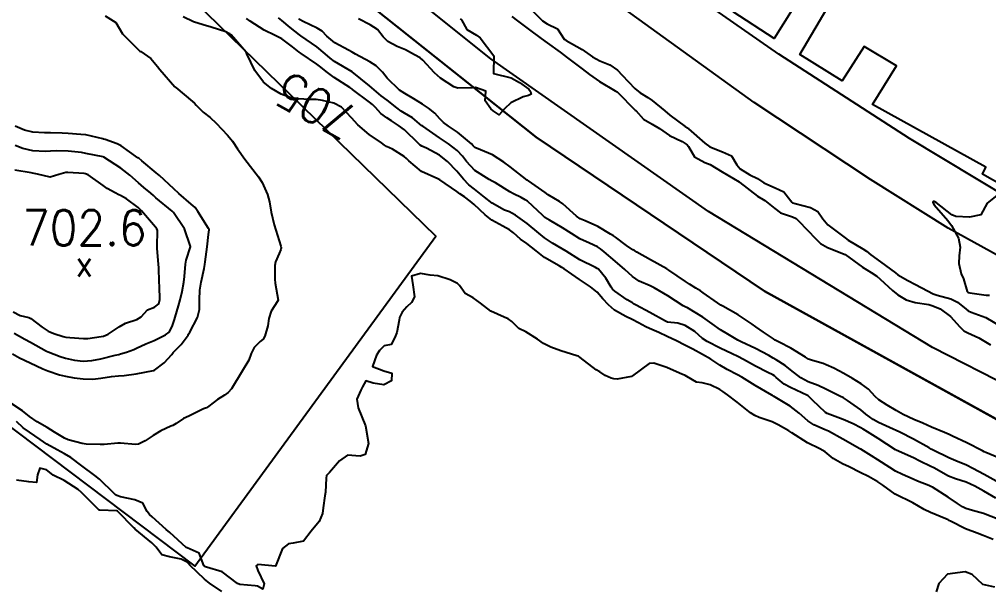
# Model space of a CAD drawing. Header units: metres. Extents: x 298520 to 308411, y 7433745 to 7450750.
# Drawn here: x 305702.4 to 305812, y 7435915 to 7435979.7 of the extents above; entities that cross this region are included whole.
import ezdxf
from ezdxf.enums import TextEntityAlignment as Align

# ---------------------------------------------------------------- set-up
doc = ezdxf.new("R2010")
doc.units = ezdxf.units.M
doc.header["$LTSCALE"] = 10
doc.linetypes.add('CONTINUO', pattern=[0])
for name, color, linetype in [('Area Verde e Lazer', 94, 'Continuous'), ('Cotas', 45, 'Continuous'), ('Curvas de Nivel 1m', 11, 'Continuous'), ('Curvas de Nivel 5m', 15, 'Continuous'), ('Edificações', 30, 'Continuous'), ('Eixo_Estaqueamento', 45, 'CONTINUO'), ('Linha Férrea', 251, 'TRACKS'), ('Pontos Cotados', 45, 'Continuous'), ('Vias Primárias', 230, 'Continuous')]:
    doc.layers.add(name, color=color, linetype=linetype)
doc.styles.add('Style-STANDARD', font='STANDARD.shx')
doc.linetypes.add('TRACKS', pattern='A,0.15,[130,ltypeshp.shx,S=0.25,R=0,X=0,Y=0],0.15', length=0.3)

# ---------------------------------------------------------------- blocks, each defined once
blk = doc.blocks.new('ELVTXT_73')
at = {"layer": 'Pontos Cotados', "linetype": 'Continuous', "style": 'Style-STANDARD'}
for s, height, p in [('702.6', 4, (0, 4)), ('x', 3, (0, 0))]:
    blk.add_text(s, height=height, dxfattribs=at).set_placement(p, align=Align.MIDDLE_CENTER)

msp = doc.modelspace()

# ---------------------------------------------------------------- linework, layer by layer
at = {"layer": 'Area Verde e Lazer', "elevation": 702.91}
msp.add_lwpolyline([(305635.99, 7436001.26), (305654.75, 7435975.76), (305666.06, 7435960.64), (305698.12, 7435936.11), (305722.26, 7435917.93), (305749.54, 7435955.25), (305681.31, 7436021.57), (305646.35, 7436069.71)], dxfattribs=at)
at = {"layer": 'Curvas de Nivel 1m', "flags": 128}
for points, elevation in [([(305760.14, 7435981.01), (305761.58, 7435979.57), (305762.12, 7435979.24), (305763.27, 7435978.69), (305764.04, 7435977.53), (305764.1, 7435977.46), (305764.28, 7435977.35), (305766.09, 7435976.35), (305767.25, 7435975.5), (305768.07, 7435975.05), (305769.21, 7435974.62), (305770.06, 7435974.01), (305770.59, 7435973.45), (305772.03, 7435971.95), (305772.64, 7435971.43), (305773.5, 7435970.9), (305774.01, 7435970.56), (305775.42, 7435969.4), (305776, 7435968.93), (305777.72, 7435967.64), (305777.98, 7435967.48), (305778.05, 7435967.44), (305778.12, 7435967.37), (305779.96, 7435965.74), (305780.53, 7435965.33), (305781.95, 7435964.77), (305782.95, 7435964.31), (305783.56, 7435963.3), (305783.93, 7435962.85), (305785.02, 7435962.18), (305785.91, 7435961.74), (305786.63, 7435961.26), (305787.9, 7435960.69), (305788.89, 7435960.23), (305789.66, 7435959.22), (305789.75, 7435959.09), (305789.88, 7435959.02), (305790.18, 7435958.92), (305791.88, 7435958.47), (305792.72, 7435958.03), (305793.28, 7435957.18), (305793.85, 7435956.51), (305795.67, 7435955.15), (305795.83, 7435955.03), (305796.17, 7435954.8), (305797.82, 7435953.82), (305798.22, 7435953.53), (305798.72, 7435953.12), (305799.8, 7435952.34), (305801.5, 7435951.08), (305801.78, 7435950.87), (305802.92, 7435950.21), (305803.77, 7435949.77), (305805.12, 7435949.04), (305805.76, 7435948.73), (305806.21, 7435948.58), (305807.75, 7435948.15), (305808.54, 7435947.78), (305809.5, 7435946.98), (305809.74, 7435946.79), (305810.08, 7435946.63), (305811.73, 7435946.02), (305813.56, 7435944.94)], 707), ([(305812.84, 7435925.59), (305811.49, 7435926.39), (305810.49, 7435926.97), (305809.51, 7435927.42), (305808.31, 7435927.79), (305807.51, 7435928.11), (305805.86, 7435929.03), (305805.52, 7435929.2), (305804.27, 7435929.79), (305803.53, 7435930.16), (305801.58, 7435931.04), (305801.54, 7435931.06), (305801.51, 7435931.08), (305799.56, 7435932.35), (305798.33, 7435933.12), (305797.85, 7435933.4), (305797.58, 7435933.56), (305796.71, 7435934.01), (305795.59, 7435934.5), (305793.8, 7435935.17), (305793.59, 7435935.3), (305792.14, 7435936.67), (305791.62, 7435937.16), (305791.57, 7435937.2), (305789.63, 7435938.11), (305788.91, 7435938.5), (305788.03, 7435939.24), (305787.83, 7435939.43), (305787.65, 7435939.55), (305787.08, 7435939.83), (305785.66, 7435940.54), (305784.32, 7435941.28), (305783.67, 7435941.63), (305783.05, 7435941.92), (305781.68, 7435942.56), (305780.2, 7435943.33), (305779.7, 7435943.68), (305778.8, 7435944.45), (305777.71, 7435945.14), (305776.9, 7435945.38), (305775.71, 7435945.52), (305775.5, 7435945.61), (305773.73, 7435946.62), (305772.2, 7435947.43), (305771.9, 7435947.6), (305771.75, 7435947.7), (305771.15, 7435948.04), (305769.76, 7435949), (305769.52, 7435949.23), (305769.36, 7435949.47), (305768.77, 7435950.47), (305767.91, 7435951.49), (305767.78, 7435951.59), (305767.59, 7435951.68), (305765.8, 7435952.56), (305764.27, 7435953.53), (305763.82, 7435953.82), (305762.73, 7435954.45), (305761.83, 7435955.03), (305761.18, 7435955.57), (305759.85, 7435956.68), (305758.53, 7435957.6), (305758.11, 7435957.85), (305757.87, 7435957.97), (305757.29, 7435958.19), (305755.88, 7435958.97), (305755.04, 7435959.64), (305753.89, 7435960.56), (305753.26, 7435961.03), (305752.64, 7435961.67), (305751.92, 7435962.58), (305750.86, 7435963.69), (305749.94, 7435964.41), (305748.48, 7435965.18), (305747.95, 7435965.4), (305747.75, 7435965.52), (305747.55, 7435965.73), (305745.98, 7435967.26), (305745.31, 7435967.76), (305744.5, 7435968.28), (305743.99, 7435968.6), (305743.3, 7435969.09), (305742.71, 7435969.79), (305742.35, 7435970.14), (305742.01, 7435970.4), (305740.12, 7435971.82), (305740.02, 7435971.89), (305739.82, 7435972.03), (305738.04, 7435973.18), (305737.14, 7435973.85), (305736.53, 7435974.34), (305736.06, 7435974.7), (305734.3, 7435975.89), (305734.08, 7435976.05), (305733.32, 7435976.66), (305732.1, 7435977.56), (305731.36, 7435977.93), (305730.11, 7435978.53), (305728.54, 7435979.54), (305728.12, 7435979.84)], 706), ([(305812.91, 7435927.54), (305811.52, 7435928.29), (305810.26, 7435928.97), (305809.53, 7435929.33), (305808.35, 7435929.82), (305807.53, 7435930.17), (305805.77, 7435931.03), (305805.54, 7435931.15), (305805.3, 7435931.28), (305803.56, 7435932.26), (305801.99, 7435933.08), (305801.57, 7435933.26), (305801.26, 7435933.4), (305799.58, 7435934.15), (305798.97, 7435934.49), (305798.17, 7435935.12), (305797.6, 7435935.6), (305796.1, 7435936.66), (305795.62, 7435936.96), (305795.23, 7435937.15), (305793.63, 7435937.92), (305792.78, 7435938.33), (305791.64, 7435938.78), (305790.79, 7435939.21), (305789.65, 7435940.11), (305789.03, 7435940.61), (305788.03, 7435941.24), (305787.67, 7435941.45), (305787.2, 7435941.73), (305785.68, 7435942.54), (305784.04, 7435943.29), (305783.69, 7435943.46), (305782.54, 7435944.15), (305781.71, 7435944.66), (305780.76, 7435945.33), (305779.72, 7435946.06), (305777.97, 7435947.13), (305777.74, 7435947.25), (305777.51, 7435947.37), (305775.75, 7435948.47), (305774.21, 7435949.41), (305773.77, 7435949.62), (305772.51, 7435950.16), (305771.78, 7435950.66), (305770.89, 7435951.45), (305769.8, 7435952.39), (305768.55, 7435953.48), (305768.14, 7435953.81), (305767.82, 7435954.01), (305766.89, 7435954.44), (305765.83, 7435954.94), (305764.86, 7435955.52), (305763.84, 7435956.16), (305762.38, 7435957.03), (305761.86, 7435957.36), (305761.61, 7435957.56), (305759.88, 7435959.18), (305759.64, 7435959.35), (305759.16, 7435959.59), (305758.3, 7435960.02), (305757.89, 7435960.26), (305756.27, 7435961.26), (305755.9, 7435961.46), (305755.57, 7435961.63), (305753.92, 7435962.67), (305753.01, 7435963.66), (305752.54, 7435964.28), (305751.95, 7435964.92), (305750.97, 7435965.69), (305749.96, 7435966.35), (305748.04, 7435967.66), (305747.98, 7435967.7), (305747.96, 7435967.72), (305746.89, 7435968.63), (305746, 7435969.15), (305745.62, 7435969.37), (305745.12, 7435969.76), (305744.01, 7435970.63), (305743.36, 7435971.12), (305742.54, 7435971.79), (305742.03, 7435972.24), (305740.05, 7435973.82), (305738.06, 7435974.99), (305737.57, 7435975.35), (305737, 7435975.86), (305736.08, 7435976.64), (305734.25, 7435977.89), (305734.1, 7435977.99), (305733.05, 7435978.84), (305732.12, 7435979.64), (305731.75, 7435979.92)], 707), ([(305813.53, 7435930), (305811.71, 7435930.78), (305811.54, 7435930.86), (305811.34, 7435930.96), (305809.56, 7435931.85), (305807.94, 7435932.63), (305807.57, 7435932.81), (305807.06, 7435933.02), (305805.58, 7435933.63), (305804.62, 7435934.08), (305803.59, 7435934.51), (305802.36, 7435935.07), (305801.6, 7435935.51), (305800.58, 7435936.12), (305799.62, 7435936.72), (305799.2, 7435937.11), (305798.44, 7435937.93), (305797.64, 7435938.53), (305796.63, 7435939.14), (305795.65, 7435939.72), (305794.53, 7435940.29), (305793.66, 7435940.7), (305793.32, 7435940.84), (305792.13, 7435941.19), (305791.67, 7435941.34), (305791.33, 7435941.54), (305789.68, 7435942.56), (305788.35, 7435943.24), (305787.92, 7435943.48), (305787.7, 7435943.63), (305786.59, 7435944.37), (305785.71, 7435944.99), (305785.3, 7435945.27), (305783.73, 7435946.33), (305781.99, 7435947.32), (305781.83, 7435947.4), (305781.74, 7435947.45), (305781.38, 7435947.69), (305779.76, 7435948.83), (305779.45, 7435949.04), (305778.94, 7435949.35), (305778.21, 7435949.8), (305777.77, 7435950.1), (305775.89, 7435951.39), (305775.78, 7435951.46), (305775.64, 7435951.54), (305773.8, 7435952.56), (305772.24, 7435953.43), (305771.98, 7435953.6), (305771.82, 7435953.7), (305771.09, 7435954.18), (305769.83, 7435955.11), (305769.62, 7435955.26), (305769.29, 7435955.47), (305767.85, 7435956.34), (305766.4, 7435956.95), (305765.86, 7435957.21), (305765.42, 7435957.51), (305763.88, 7435958.9), (305763.51, 7435959.17), (305762.86, 7435959.55), (305762.25, 7435959.92), (305761.89, 7435960.16), (305760, 7435961.48), (305759.9, 7435961.55), (305759.86, 7435961.58), (305757.92, 7435963.08), (305757.23, 7435963.62), (305755.94, 7435964.45), (305754.59, 7435965), (305753.95, 7435965.27), (305753.75, 7435965.46), (305753.57, 7435965.66), (305751.97, 7435967.01), (305750.97, 7435967.69), (305750.38, 7435968.09), (305749.99, 7435968.5), (305749.42, 7435969.13), (305748.7, 7435969.71), (305748.01, 7435970.17), (305747.05, 7435970.77), (305746.02, 7435971.35), (305745.43, 7435971.76), (305744.04, 7435973.12), (305743.51, 7435973.78), (305742.78, 7435974.5), (305742.06, 7435974.93), (305740.45, 7435975.82), (305740.08, 7435976.04), (305739.65, 7435976.25), (305738.09, 7435977.09), (305737.22, 7435977.85), (305736.67, 7435978.43), (305736.11, 7435978.76), (305734.51, 7435979.5), (305734.12, 7435979.72), (305734.03, 7435979.8)], 708), ([(305752.28, 7435979.83), (305752.43, 7435979.68), (305753.05, 7435978.61), (305754.11, 7435977.98), (305754.54, 7435977.65), (305756.07, 7435975.63), (305756.05, 7435973.63), (305758.05, 7435973.14), (305759, 7435972.63), (305760.03, 7435971.84), (305760.25, 7435971.58), (305760.31, 7435971.29), (305760.02, 7435971.13), (305759.41, 7435970.98), (305758.01, 7435970.3), (305757.28, 7435969.62), (305756.68, 7435968.94), (305756, 7435969.39), (305755.74, 7435969.63), (305755.11, 7435970.54), (305755.17, 7435971.64), (305754.03, 7435972.06), (305753.66, 7435972.02), (305752.03, 7435971.96), (305751.58, 7435972.13), (305750.04, 7435973.1), (305749.36, 7435973.71), (305748.07, 7435975.14), (305747.74, 7435975.4), (305747.13, 7435975.73), (305746.08, 7435976.3), (305745.16, 7435976.68), (305744.1, 7435977.26), (305743.56, 7435977.78), (305742.94, 7435978.61), (305742.12, 7435979.14), (305740.78, 7435979.81)], 709), ([(305758.13, 7435980.08), (305758.75, 7435979.59), (305760.11, 7435978.55), (305761.44, 7435977.57), (305762.1, 7435977.09), (305763.59, 7435976.03), (305764.07, 7435975.66), (305764.25, 7435975.53), (305766.06, 7435974.16), (305766.92, 7435973.5), (305768.04, 7435972.71), (305769.81, 7435971.68), (305770.02, 7435971.55), (305770.13, 7435971.46), (305772, 7435969.54), (305772.06, 7435969.5), (305772.13, 7435969.44), (305773.03, 7435968.46), (305773.99, 7435967.9), (305774.84, 7435967.4), (305775.97, 7435966.6), (305777.4, 7435965.94), (305777.96, 7435965.57), (305778.11, 7435965.37), (305778.79, 7435964.2), (305779.94, 7435963.56), (305780.54, 7435963.33), (305781.92, 7435962.52), (305783.83, 7435961.36), (305783.9, 7435961.31), (305783.92, 7435961.29), (305785.89, 7435959.76), (305786.73, 7435959.26), (305787.87, 7435958.36), (305788.5, 7435957.87), (305789.86, 7435957.41), (305790.29, 7435957.22), (305791.84, 7435955.64), (305792.24, 7435955.19), (305793.04, 7435954.4), (305793.82, 7435953.96), (305795.81, 7435953.15), (305797.79, 7435951.73), (305798.77, 7435951.12), (305799.39, 7435950.71), (305799.78, 7435950.39), (305801.19, 7435949.09), (305801.76, 7435948.59), (305802.72, 7435948.03), (305803.75, 7435947.75), (305805.28, 7435947.5), (305805.75, 7435947.37), (305806.55, 7435947.02), (305807.73, 7435946.15), (305808.77, 7435944.99), (305809.25, 7435944.52), (305809.71, 7435944.3), (305810.95, 7435943.72), (305811.7, 7435943.3), (305812.24, 7435942.95)], 708), ([(305701.84, 7435944.28), (305703.03, 7435943.6), (305703.68, 7435943.23), (305705.49, 7435942.23), (305705.67, 7435942.15), (305707.06, 7435941.62), (305707.66, 7435941.42), (305708.65, 7435941.2), (305709.65, 7435941.11), (305710.64, 7435941.18), (305711.66, 7435941.38), (305713.28, 7435941.76), (305713.66, 7435941.86), (305713.87, 7435941.92), (305714.55, 7435942.12), (305715.37, 7435942.41), (305715.67, 7435942.55), (305716.73, 7435943.05), (305717.68, 7435943.45), (305718.11, 7435943.65), (305718.96, 7435944.07), (305719.38, 7435944.38), (305719.7, 7435945.03), (305719.97, 7435945.8), (305720.06, 7435946.06), (305720.44, 7435947.35), (305720.61, 7435948.05), (305720.83, 7435948.98), (305721.04, 7435950.05), (305721.12, 7435950.69), (305721.23, 7435952.05), (305721.31, 7435952.53), (305721.77, 7435954.04), (305721.77, 7435954.08), (305721.11, 7435956.05), (305719.86, 7435957.91), (305719.71, 7435958.06), (305717.88, 7435959.57), (305717.61, 7435959.82), (305717.3, 7435960.09), (305716.5, 7435960.72), (305715.89, 7435961.25), (305714.93, 7435962.12), (305713.91, 7435962.92), (305711.99, 7435964.16), (305711.95, 7435964.17), (305711.93, 7435964.18), (305711.91, 7435964.19), (305709.94, 7435964.6), (305709.44, 7435964.68), (305707.94, 7435964.84), (305706.59, 7435964.87), (305705.94, 7435964.85), (305705.35, 7435964.82), (305703.94, 7435964.9), (305702.83, 7435965.16), (305701.94, 7435965.48)], 704), ([(305701.72, 7435946.66), (305702.51, 7435946.27), (305703.49, 7435946.03), (305703.71, 7435945.93), (305704.99, 7435944.95), (305705.7, 7435944.5), (305705.88, 7435944.41), (305706.33, 7435944.22), (305707.39, 7435943.9), (305707.69, 7435943.83), (305708.12, 7435943.76), (305709.68, 7435943.65), (305710.19, 7435943.67), (305711.69, 7435943.87), (305711.93, 7435943.92), (305712.48, 7435944.15), (305713.7, 7435944.98), (305714.44, 7435945.39), (305715.71, 7435945.8), (305716.19, 7435946.1), (305716.91, 7435946.9), (305717.73, 7435947.21), (305718.21, 7435947.6), (305718.32, 7435948.07), (305718.27, 7435949.56), (305718.25, 7435950.08), (305718.19, 7435951.66), (305718.17, 7435952.08), (305718.03, 7435953.85), (305718.03, 7435954.08), (305718.05, 7435955.86), (305717.96, 7435956.08), (305717.84, 7435956.25), (305716.24, 7435958.1), (305716.06, 7435958.3), (305715.87, 7435958.48), (305714.54, 7435959.46), (305713.88, 7435959.82), (305713.66, 7435959.91), (305713.25, 7435960.14), (305712.36, 7435960.62), (305711.89, 7435960.95), (305710.21, 7435962.18), (305709.9, 7435962.29), (305709.77, 7435962.31), (305707.91, 7435962.45), (305707.67, 7435962.44), (305706.88, 7435962.22), (305705.9, 7435961.9), (305704.48, 7435962.24), (305703.9, 7435962.37), (305703.77, 7435962.39), (305701.91, 7435962.69)], 703), ([(305813.9, 7435960.57), (305811.88, 7435958.96), (305811.18, 7435957.65), (305809.87, 7435957.38), (305808.33, 7435957.47), (305807.87, 7435957.64), (305806.11, 7435959.03), (305805.88, 7435959.15), (305805.77, 7435959.15), (305805.73, 7435959.03), (305805.88, 7435958.78), (305807.42, 7435957.01), (305807.85, 7435956.43), (305808.62, 7435955), (305808.81, 7435953.98), (305808.71, 7435953), (305808.67, 7435952.13), (305808.95, 7435950.99), (305809.19, 7435950.4), (305809.6, 7435948.98), (305809.69, 7435948.91), (305809.76, 7435948.87), (305809.91, 7435948.83), (305811.76, 7435948.58), (305812.15, 7435948.56)], 706), ([(305812.54, 7435920.95), (305811.43, 7435921.4), (305810.76, 7435921.64), (305809.44, 7435922.14), (305807.73, 7435923.01), (305807.54, 7435923.09), (305807.45, 7435923.14), (305807.21, 7435923.26), (305805.46, 7435923.98), (305804.75, 7435924.32), (305803.47, 7435925.06), (305801.49, 7435926.07), (305800.06, 7435927.09), (305799.51, 7435927.47), (305798.44, 7435928.04), (305797.52, 7435928.52), (305796.26, 7435929.14), (305795.53, 7435929.48), (305794.47, 7435930.1), (305793.54, 7435930.83), (305792.97, 7435931.19), (305791.55, 7435931.88), (305789.79, 7435932.99), (305789.57, 7435933.14), (305789.43, 7435933.22), (305788.24, 7435933.9), (305787.58, 7435934.23), (305786.11, 7435934.74), (305785.59, 7435934.97), (305785.13, 7435935.27), (305783.61, 7435936.45), (305782.5, 7435937.31), (305781.99, 7435937.68), (305781.63, 7435937.9), (305780.55, 7435938.41), (305779.64, 7435938.63), (305779, 7435938.72), (305777.9, 7435939.37), (305777.73, 7435939.46), (305777.64, 7435939.5), (305777.41, 7435939.6), (305775.65, 7435940.38), (305774.17, 7435940.89), (305773.66, 7435940.85), (305771.77, 7435939.44), (305771.64, 7435939.37), (305770.03, 7435939.07), (305769.64, 7435939.11), (305769.35, 7435939.18), (305768.66, 7435939.47), (305768.07, 7435939.91), (305767.65, 7435940.13), (305765.86, 7435941.51), (305765.67, 7435941.65), (305765.47, 7435941.71), (305763.67, 7435942.27), (305762.52, 7435942.7), (305761.69, 7435943.1), (305761.04, 7435943.57), (305759.7, 7435944.42), (305758.92, 7435944.8), (305758.11, 7435945.6), (305757.72, 7435945.9), (305757.25, 7435946.08), (305755.73, 7435946.75), (305754.59, 7435947.64), (305753.75, 7435948.26), (305752.83, 7435948.74), (305752.19, 7435949.67), (305751.99, 7435949.9), (305751.77, 7435950.01), (305751.16, 7435950.29), (305749.77, 7435950.76), (305748.9, 7435950.84), (305747.78, 7435951), (305746.79, 7435950.72), (305746.92, 7435949.74), (305747.1, 7435948.39), (305746.78, 7435947.74), (305746.24, 7435947.24), (305745.73, 7435946.65), (305745.43, 7435946.04), (305745.38, 7435945.75), (305745.11, 7435944.34), (305744.89, 7435943.76), (305744.47, 7435942.97), (305743.68, 7435942.83), (305743.14, 7435942.3), (305742.81, 7435941.78), (305742.35, 7435940.49), (305743.65, 7435940.02), (305744.56, 7435939.76), (305744.51, 7435938.89), (305743.63, 7435938.42), (305742.45, 7435938.61), (305741.63, 7435938.88), (305741.25, 7435938.18), (305741.04, 7435937.81), (305740.61, 7435936.81), (305740.76, 7435935.81), (305741.57, 7435933.8), (305741.92, 7435931.79), (305741.53, 7435930.53), (305740.97, 7435930.37), (305739.53, 7435930.45), (305738.62, 7435929.83), (305737.51, 7435928.52), (305737.18, 7435928.18), (305737.14, 7435927.85), (305737.05, 7435926.28), (305736.96, 7435925.86), (305736.79, 7435924.53), (305736.72, 7435923.86), (305736.34, 7435922.96), (305735.42, 7435921.87), (305734.56, 7435920.73), (305733.41, 7435920.51), (305732.88, 7435920.43), (305732.19, 7435919.91), (305731.38, 7435917.92), (305729.38, 7435918.12), (305729.21, 7435917.94), (305729.38, 7435917.43), (305730.1, 7435915.93), (305729.95, 7435915.33), (305729.35, 7435915.64), (305729.11, 7435915.71), (305727.35, 7435915.85), (305727.09, 7435915.97), (305725.37, 7435917.27), (305723.59, 7435917.8), (305723.38, 7435917.88), (305723.29, 7435918.01), (305722.75, 7435919.37), (305721.4, 7435919.99), (305721.3, 7435920.04), (305719.43, 7435921.71), (305719.02, 7435922.06), (305717.45, 7435923.5), (305717.13, 7435923.77), (305716.89, 7435924.09), (305716.4, 7435925.03), (305715.47, 7435925.41), (305713.85, 7435925.74), (305713.47, 7435925.89), (305713.32, 7435925.98), (305713.14, 7435926.13), (305711.5, 7435927.75), (305710.98, 7435928.17), (305709.51, 7435929.26), (305708.25, 7435930.19), (305707.53, 7435930.63), (305706.69, 7435931.06), (305705.54, 7435931.7), (305704.77, 7435932.24), (305703.56, 7435933.08), (305702.87, 7435933.56), (305702.11, 7435934.27)], 704), ([(305725.34, 7435915.04), (305723.93, 7435916), (305723.36, 7435916.45), (305721.72, 7435918.03), (305721.56, 7435918.21), (305721.39, 7435918.35), (305720.73, 7435918.71), (305719.39, 7435918.99), (305718.53, 7435919.21), (305717.89, 7435920.08), (305717.41, 7435920.56), (305715.54, 7435922.11), (305715.48, 7435922.16), (305715.43, 7435922.2), (305713.52, 7435924.13), (305713.45, 7435924.16), (305711.53, 7435924.24), (305711.45, 7435924.26), (305709.53, 7435926.18), (305709.47, 7435926.23), (305709.09, 7435926.57), (305707.49, 7435927.62), (305706.25, 7435928.22), (305705.82, 7435928.54), (305705.51, 7435928.8), (305704.74, 7435929.01), (305704.47, 7435928.24), (305704.36, 7435927.37), (305703.49, 7435927.45), (305702.12, 7435927.65)], 703), ([(305812.75, 7435915.56), (305811.37, 7435915.84), (305810.19, 7435916.97), (305809.39, 7435917.26), (305807.38, 7435917.01), (305806.43, 7435915.96), (305806.11, 7435915.02)], 703)]:
    msp.add_lwpolyline(points, dxfattribs=dict(at, elevation=elevation))
at = {"layer": 'Curvas de Nivel 5m', "elevation": 705, "flags": 128}
for points in [[(305712.12, 7435980.14), (305713.35, 7435979.38), (305714.1, 7435978.13), (305716.07, 7435976.16), (305716.15, 7435976.11), (305717.29, 7435975.32), (305718.06, 7435974.41), (305718.3, 7435974.08), (305720.02, 7435972.14), (305720.11, 7435972.06), (305722.01, 7435970.45), (305722.23, 7435970.26), (305722.43, 7435970.03), (305723.23, 7435969.26), (305723.99, 7435968.64), (305724.67, 7435968), (305725.96, 7435966.65), (305726.52, 7435965.98), (305727.09, 7435965.12), (305727.93, 7435963.96), (305729.49, 7435961.94), (305729.9, 7435961.31), (305730.5, 7435959.93), (305730.7, 7435959.11), (305730.89, 7435957.93), (305731.26, 7435956.51), (305731.43, 7435955.92), (305731.82, 7435954.71), (305732.01, 7435954.11), (305732.04, 7435953.92), (305732.01, 7435953.72), (305731.8, 7435953.26), (305731.39, 7435952.33), (305731.33, 7435951.92), (305731.31, 7435950.38), (305731.34, 7435949.92), (305731.69, 7435947.98), (305731.67, 7435947.92), (305730.89, 7435946.77), (305730.64, 7435945.93), (305730.52, 7435945.11), (305730.18, 7435943.94), (305730.02, 7435943.6), (305729.68, 7435943.31), (305728.99, 7435942.63), (305728.65, 7435941.95), (305728.38, 7435941.23), (305727.64, 7435939.96), (305726.43, 7435937.98), (305726.06, 7435937.54), (305725.61, 7435937.25), (305724.84, 7435936.76), (305723.87, 7435936.01), (305723.71, 7435935.89), (305723.59, 7435935.83), (305723.27, 7435935.69), (305721.58, 7435934.89), (305721, 7435934.62), (305720.16, 7435934.05), (305719.8, 7435933.83), (305719.57, 7435933.75), (305718.41, 7435933.23), (305717.56, 7435932.68), (305716.64, 7435932.09), (305715.92, 7435931.73), (305715.55, 7435931.69), (305713.87, 7435931.81), (305713.55, 7435931.81), (305712.02, 7435931.68), (305711.55, 7435931.68), (305709.99, 7435931.73), (305709.55, 7435931.77), (305707.96, 7435932.2), (305707.55, 7435932.38), (305706.41, 7435933.06), (305705.57, 7435933.59), (305704.45, 7435934.24), (305703.58, 7435934.85), (305702.8, 7435935.48), (305701.59, 7435936.28)], [(305813.2, 7435923.2), (305811.46, 7435923.87), (305810.22, 7435924.22), (305809.47, 7435924.45), (305809.1, 7435924.62), (305808.54, 7435924.99), (305807.48, 7435925.72), (305805.69, 7435926.84), (305805.5, 7435926.94), (305805.29, 7435927.03), (305804, 7435927.54), (305803.51, 7435927.75), (305802.31, 7435928.28), (305801.52, 7435928.67), (305800.87, 7435929.09), (305799.53, 7435929.95), (305798.81, 7435930.38), (305797.59, 7435931.13), (305797.54, 7435931.15), (305797.49, 7435931.19), (305795.56, 7435932.27), (305793.93, 7435933.17), (305793.57, 7435933.33), (305792.28, 7435933.89), (305791.58, 7435934.34), (305790.6, 7435935.21), (305789.6, 7435936.02), (305787.72, 7435937.15), (305787.62, 7435937.2), (305787.54, 7435937.25), (305785.63, 7435938.35), (305784.14, 7435939.29), (305783.65, 7435939.56), (305782.48, 7435940.14), (305781.66, 7435940.64), (305780.61, 7435941.33), (305779.67, 7435941.87), (305778.58, 7435942.46), (305777.69, 7435942.91), (305776.76, 7435943.38), (305775.7, 7435943.89), (305774.76, 7435944.34), (305773.71, 7435944.8), (305773.28, 7435944.98), (305772.44, 7435945.43), (305771.72, 7435945.81), (305771.02, 7435946.16), (305769.73, 7435946.88), (305769.04, 7435947.47), (305768.43, 7435948.16), (305767.76, 7435948.89), (305767.01, 7435949.5), (305765.77, 7435950.34), (305764.04, 7435951.53), (305763.79, 7435951.69), (305763.46, 7435951.87), (305761.8, 7435952.84), (305760.86, 7435953.57), (305759.82, 7435954.39), (305759.12, 7435954.89), (305758.3, 7435955.6), (305757.84, 7435955.95), (305757.11, 7435956.35), (305755.85, 7435957.05), (305755.11, 7435957.64), (305753.87, 7435958.81), (305753.42, 7435959.2), (305752.76, 7435959.67), (305752.23, 7435960.02), (305751.89, 7435960.27), (305749.98, 7435961.62), (305749.9, 7435961.66), (305749.75, 7435961.7), (305747.92, 7435962.56), (305746.49, 7435963.74), (305746.2, 7435964.01), (305745.94, 7435964.25), (305744.64, 7435965.07), (305743.95, 7435965.39), (305743.71, 7435965.53), (305743.37, 7435965.78), (305741.97, 7435966.75), (305740.7, 7435967.81), (305739.99, 7435968.6), (305738.85, 7435969.83), (305738.01, 7435970.27), (305736.71, 7435970.56), (305736.01, 7435970.68), (305735.19, 7435970.7), (305734.01, 7435970.78), (305733.04, 7435970.93), (305732.02, 7435971.29), (305730.95, 7435971.93), (305730.03, 7435972.66), (305729.05, 7435973.95), (305728.16, 7435975.87), (305728.13, 7435975.96), (305728.07, 7435976.05), (305726.37, 7435977.99), (305726.22, 7435978.11), (305726.1, 7435978.17), (305725.77, 7435978.33), (305724.11, 7435978.88), (305723.21, 7435979.12), (305722.12, 7435979.47), (305720.96, 7435980.05)], [(305701.67, 7435941.92), (305702.45, 7435941.47), (305703.65, 7435940.92), (305705.1, 7435940.24), (305705.64, 7435940), (305706.97, 7435939.55), (305707.63, 7435939.39), (305708.61, 7435939.22), (305709.63, 7435939.09), (305710.72, 7435939.08), (305711.63, 7435939.17), (305712.86, 7435939.37), (305713.64, 7435939.45), (305714.28, 7435939.48), (305715.64, 7435939.67), (305717.61, 7435940.04), (305717.64, 7435940.05), (305717.66, 7435940.06), (305717.7, 7435940.08), (305718.8, 7435940.92), (305719.66, 7435941.86), (305719.74, 7435941.98), (305719.82, 7435942.06), (305720.74, 7435942.98), (305721.51, 7435944.04), (305721.57, 7435944.16), (305721.7, 7435944.38), (305722.59, 7435946.03), (305722.82, 7435946.93), (305722.82, 7435948.02), (305722.84, 7435949.11), (305722.98, 7435950.02), (305723.33, 7435951.57), (305723.42, 7435952.02), (305723.46, 7435952.34), (305723.66, 7435954.01), (305723.83, 7435955.42), (305723.89, 7435955.95), (305723.88, 7435956.01), (305723.83, 7435956.09), (305722.62, 7435958.03), (305722.3, 7435958.47), (305721.87, 7435958.84), (305720.47, 7435960.05), (305719.89, 7435960.6), (305718.26, 7435962.08), (305717.91, 7435962.39), (305716.28, 7435963.75), (305715.93, 7435964.04), (305715.84, 7435964.11), (305713.95, 7435965.45), (305713.49, 7435965.68), (305712.12, 7435966.16), (305711.95, 7435966.22), (305711.88, 7435966.24), (305709.96, 7435966.69), (305709.39, 7435966.75), (305707.96, 7435966.85), (305707.28, 7435966.89), (305705.96, 7435966.91), (305705.28, 7435966.92), (305703.96, 7435966.99), (305703, 7435967.23), (305701.97, 7435967.67)]]:
    msp.add_lwpolyline(points, dxfattribs=at)
at = {"layer": 'Edificações'}
for points in [[(305791.02, 7435982.78), (305787.8, 7435977.57), (305783.14, 7435980.61)], [(305819.79, 7435957.46), (305811.35, 7435962.23), (305811.73, 7435963.03), (305798.91, 7435970.13), (305801.63, 7435974.51), (305797.96, 7435976.67), (305795.47, 7435972.79), (305790.69, 7435975.79), (305793.79, 7435981)]]:
    msp.add_lwpolyline(points, dxfattribs=at)
at = {"layer": 'Eixo_Estaqueamento'}
msp.add_lwpolyline([(305645.02, 7436096.32), (305661.02, 7436071.86), (305678.2, 7436047.9), (305696.1, 7436025.19), (305723.76, 7435997.05), (305735.18, 7435986.89), (305760.88, 7435966.42), (305786.71, 7435949.03), (305815.17, 7435933.3), (305845.54, 7435919.12), (305868.58, 7435910.19), (305881.18, 7435906.22), (305902.23, 7435900.74), (305939.65, 7435889.45), (305949.23, 7435886.47)], dxfattribs=at)
at = {"layer": 'Linha Férrea', "flags": 128}
msp.add_lwpolyline([(307827.16, 7434249.95), (307821.56, 7434258.81), (307819.52, 7434262.43), (307816.3, 7434268.22), (307813.68, 7434272.3), (307811.64, 7434275.46), (307798.22, 7434296.14), (307773.74, 7434334.03), (307761.73, 7434352.01), (307752.47, 7434367.89), (307735.13, 7434393.38), (307710.74, 7434431.02), (307694.81, 7434455.28), (307677.7, 7434482.21), (307665.38, 7434501.66), (307643.88, 7434534.84), (307627.56, 7434562.54), (307613.51, 7434586.87), (307596.95, 7434617.47), (307576.4, 7434659.98), (307564.17, 7434687.32), (307541.06, 7434734.95), (307530.17, 7434758.54), (307516.92, 7434785.92), (307501.76, 7434817.25), (307481.68, 7434859.3), (307459.2, 7434904.2), (307442.79, 7434936.27), (307425.28, 7434968.91), (307411.69, 7434992.24), (307402.57, 7435007.68), (307388.85, 7435028.5), (307366.95, 7435058.3), (307352.5, 7435076.75), (307335.71, 7435095.81), (307323.74, 7435108.4), (307304.88, 7435127.21), (307280.64, 7435149.6), (307260.89, 7435166.25), (307239.5, 7435183.01), (307222.59, 7435195.4), (307206.91, 7435206.43), (307191.54, 7435216.92), (307180.98, 7435223.58), (307147.08, 7435245.04), (307110.18, 7435267.87), (307071.33, 7435292.08), (307013.04, 7435328.92), (306934.22, 7435378.29), (306890.85, 7435406.01), (306860.76, 7435425.27), (306830.44, 7435444.17), (306783.16, 7435474), (306743.29, 7435499.12), (306730.65, 7435506.8), (306700.01, 7435524.56), (306649.97, 7435556.16), (306620.54, 7435574.68), (306585.88, 7435596.36), (306549.21, 7435619.44), (306511.46, 7435642.99), (306481.3, 7435662.07), (306449.91, 7435681.79), (306417.31, 7435702.16), (306386.5, 7435720.66), (306359.57, 7435735.78), (306332.26, 7435749.95), (306295.74, 7435767.25), (306254.91, 7435784.83), (306234.55, 7435793.03), (306198.8, 7435806.04), (306177.43, 7435813.74), (306139.2, 7435826.14), (306101.03, 7435838.04), (306051.97, 7435853.03), (306008.19, 7435866.65), (306003.58, 7435868.04), (305974.11, 7435878.74), (305939.65, 7435889.45), (305902.23, 7435900.74), (305881.18, 7435906.22), (305868.58, 7435910.19), (305845.54, 7435919.12), (305815.17, 7435933.3), (305786.71, 7435949.03), (305760.88, 7435966.42), (305735.18, 7435986.89), (305723.76, 7435997.05), (305696.1, 7436025.19), (305678.2, 7436047.9), (305661.02, 7436071.86), (305645.02, 7436096.32), (305622.37, 7436129.7), (305596.14, 7436168.75), (305576.09, 7436198.75), (305559.43, 7436223.15), (305539.44, 7436252.72), (305521.42, 7436279.84), (305512.69, 7436292.82), (305499.49, 7436312.98), (305480.03, 7436341.61), (305460.3, 7436370.83), (305441.56, 7436398.43), (305421.25, 7436428.24), (305402.58, 7436456.09), (305384.09, 7436483.75), (305369.12, 7436505.55), (305351.23, 7436532.17), (305338.34, 7436551.44), (305322.73, 7436574.87), (305306.91, 7436598.3), (305293.24, 7436619.06), (305277.82, 7436644.31), (305263.89, 7436668.98), (305254.71, 7436687.72), (305243.78, 7436710.84), (305233.95, 7436734.39), (305225.11, 7436755.87), (305215.53, 7436780.47), (305201.61, 7436815.68), (305193.17, 7436837.83), (305177.38, 7436877.75), (305166.79, 7436904.69), (305153.94, 7436937.69), (305141.5, 7436969.14), (305130.7, 7436996.5), (305122.02, 7437018.5), (305113.06, 7437043.1), (305101.51, 7437072.01), (305093.24, 7437092.93), (305082.04, 7437121.36), (305073.35, 7437143.92), (305060.57, 7437176.45), (305050.18, 7437206.4), (305043.41, 7437227.87), (305037.47, 7437248.17), (305034.53, 7437261.71), (305031.72, 7437274.1), (305028.72, 7437297.87), (305025.03, 7437326.57), (305023.12, 7437358.56), (305023.12, 7437387.11), (305024.83, 7437414.87), (305027.31, 7437439.51), (305027.41, 7437441.26), (305030.71, 7437462.67), (305036.04, 7437488.9), (305042.47, 7437516.92), (305048.78, 7437544.54), (305055.48, 7437572.1), (305062.87, 7437603.39), (305069.5, 7437630.69), (305077.03, 7437662.82), (305085.46, 7437698.14), (305091.82, 7437727.64), (305097.21, 7437749.95), (305103.92, 7437777.27), (305111.1, 7437807.1), (305121.2, 7437849.91), (305125.41, 7437866.97), (305130.99, 7437888.73), (305137.36, 7437914.57), (305143.48, 7437941.14), (305150.28, 7437969.23), (305155.63, 7437993.86), (305160.5, 7438017.39), (305165.53, 7438047.97), (305167.4, 7438065.92), (305168.45, 7438080.5), (305168.7, 7438098.82), (305168.5, 7438111.61), (305167.44, 7438129.41), (305165.73, 7438144.8), (305163.05, 7438159.25), (305157.36, 7438183.65), (305149.71, 7438209.61), (305142.15, 7438230.52), (305132.88, 7438252.55), (305120.43, 7438277.84), (305109.12, 7438297.22), (305107.01, 7438300.23), (305099.26, 7438311.38), (305091.43, 7438322.41), (305083.38, 7438332.8), (305079.57, 7438337.52), (305074.8, 7438344.06), (305056.82, 7438367.08), (305041.94, 7438386.35), (305023.22, 7438411.98), (305005.97, 7438436.56), (304993.28, 7438456.49), (304983.12, 7438473.17), (304969.54, 7438498.7), (304959.94, 7438517.09), (304947.33, 7438543.43), (304933.09, 7438572.79), (304924.31, 7438590.95), (304918.2, 7438604.46), (304911.78, 7438619.16), (304905.93, 7438632.44), (304900.32, 7438648.46), (304895.83, 7438661.89), (304892.17, 7438674.5), (304887.95, 7438691.24), (304884.69, 7438706.94), (304881.85, 7438723.7), (304879.33, 7438740.13), (304878.19, 7438758.92), (304877.54, 7438778.36), (304877.21, 7438799.09), (304877.46, 7438830.88), (304877.86, 7438863.02), (304878.27, 7438892.7), (304878.6, 7438920.11), (304878.68, 7438952.24), (304877.94, 7438980.3), (304876.32, 7439009.02), (304874.94, 7439022.79), (304873.23, 7439037.84), (304870.14, 7439056.14), (304864.86, 7439082.08), (304859.08, 7439105.01), (304850.38, 7439133.89), (304843.06, 7439154.06), (304836.38, 7439171.24), (304828.25, 7439190.11), (304817.67, 7439211.83), (304806.69, 7439232.74), (304796.36, 7439250.87), (304785.22, 7439269.01), (304772.78, 7439289.1), (304755.7, 7439316.74), (304736.91, 7439345.94), (304718.85, 7439374.33), (304700.22, 7439403.62), (304676.46, 7439440.71), (304659.06, 7439468.06), (304641.49, 7439495.55), (304629.29, 7439515), (304612.29, 7439541.91), (304598.79, 7439563.31), (304583.09, 7439588.52), (304568.61, 7439611.38), (304554.37, 7439633.59), (304540.46, 7439656.11), (304527.86, 7439675.88), (304515.49, 7439695.97), (304501.01, 7439718.74), (304492.56, 7439732.18), (304481.09, 7439749.95), (304464.7, 7439773.55), (304458.7, 7439781.55), (304447.47, 7439795.48), (304430.85, 7439814.02), (304417.94, 7439826.87), (304407.63, 7439836.38), (304393.36, 7439848.49), (304380.4, 7439858.34), (304362.66, 7439870.74), (304347.09, 7439880.3), (304333.25, 7439887.82), (304320.73, 7439894.06), (304304.93, 7439900.99), (304286.44, 7439908.16), (304266.64, 7439915.42), (304246.69, 7439922.5), (304225.19, 7439929.98), (304199, 7439939.2), (304168.47, 7439950), (304152.89, 7439955.63), (304135.92, 7439962.49), (304121.35, 7439968.8), (304105.78, 7439976.38), (304088.74, 7439985.33), (304071.18, 7439995.83), (304051.5, 7440008.74), (304042.51, 7440015.33), (304023.02, 7440030.47), (304002.68, 7440048.64), (303992.18, 7440058.52), (303980.44, 7440070.49), (303965.02, 7440086.23), (303949.37, 7440102.5), (303932.05, 7440120.67), (303917.21, 7440136.17), (303903.07, 7440150.77), (303879.08, 7440175), (303863.63, 7440189.71), (303849.06, 7440203.12), (303838.55, 7440211.89), (303825.96, 7440222.58), (303811.47, 7440233.81), (303798.03, 7440243.58), (303789.17, 7440249.78, 0.048699), (303782.73, 7440254.33, -0.013971), (303778.98, 7440256.72, 0.011385), (303767.54, 7440264.08, 0.000455), (303759.24, 7440269.14, 0.004014), (303749.32, 7440275.08, 0.008965), (303739.52, 7440280.6), (303729.17, 7440286.2), (303717.71, 7440292.15), (303693.72, 7440304.37), (303679.1, 7440311.9), (303660.94, 7440321.33), (303642.97, 7440330.92), (303636.47, 7440334.55), (303624.84, 7440341.29), (303611.99, 7440348.94), (303603.08, 7440354.6), (303596.28, 7440359.1), (303587.51, 7440365.43), (303578.6, 7440372.22), (303569.48, 7440379.63), (303558.63, 7440389.13), (303549.89, 7440397.25), (303541.54, 7440405.46), (303534.88, 7440412.29), (303523.46, 7440424.47), (303512.29, 7440437.46), (303502.62, 7440449.26), (303497.01, 7440456.5), (303488.04, 7440468.69), (303481.42, 7440477.68), (303475.38, 7440486.35), (303465.79, 7440500.54), (303456.11, 7440515.6), (303445.61, 7440532.25), (303432.87, 7440552.63), (303423.19, 7440568.06, -0.000757), (303417.99, 7440576.14, 0.007668), (303411.65, 7440585.69), (303403.6, 7440597.44), (303394.77, 7440609.24), (303388.86, 7440616.92), (303381.26, 7440625.91), (303374.43, 7440633.82), (303364.89, 7440644.09), (303358.77, 7440650.24), (303349.65, 7440658.74), (303339.72, 7440667.52), (303332.66, 7440673.46), (303326.72, 7440678.05, -0.018136), (303320.92, 7440682.54, 0.027105), (303312.53, 7440688.78, -0.001525), (303306.78, 7440692.62), (303296.84, 7440699.32), (303291.58, 7440702.65), (303280.84, 7440709.24, 0.008003), (303271.25, 7440714.65, 0.013057), (303255.94, 7440722.45, -0.001991), (303248.37, 7440726.09, 0.012147), (303243.6, 7440728.27, -0.002135), (303237.37, 7440730.97), (303223.7, 7440736.96), (303210.1, 7440742.74), (303193.9, 7440749.57), (303189.82, 7440751.3), (303177.39, 7440756.46), (303158.99, 7440764.27), (303141.65, 7440771.61), (303117.1, 7440781.98), (303101.55, 7440788.52), (303093.45, 7440792.23), (303076.05, 7440800.18), (303054.93, 7440810.37), (303040.16, 7440817.98), (303025.35, 7440825.89), (303013.34, 7440832.76), (303004.06, 7440838.54), (302994.27, 7440845.09), (302982.62, 7440853.41), (302969.58, 7440863.65), (302962.58, 7440869.55), (302953.34, 7440877.8), (302943.02, 7440887.54), (302938.59, 7440892.15), (302933.33, 7440897.54), (302924.32, 7440907.75), (302915.9, 7440917.94), (302907.52, 7440928.75), (302899.78, 7440938.97), (302892.73, 7440949.15), (302888.76, 7440955.11), (302884.57, 7440961.75), (302879.49, 7440969.89), (302873.29, 7440980.61), (302867.78, 7440990.9), (302859.79, 7441006.77), (302851.23, 7441025.3), (302846.82, 7441035.61), (302841.67, 7441047.99), (302837.15, 7441059.32), (302829.38, 7441078.79), (302825.24, 7441088.83), (302821.86, 7441097.36), (302816.25, 7441111.47), (302810.67, 7441125.2), (302804.68, 7441140.05), (302799.05, 7441153.54), (302792.2, 7441169.33), (302786.8, 7441181.37), (302782.7, 7441189.73), (302780.99, 7441193.27, -0.024435), (302778.71, 7441197.53, 0.018839), (302775.04, 7441204.53), (302769.05, 7441215.01), (302764.16, 7441223.1), (302758.01, 7441232.57), (302751.03, 7441242.93), (302746.43, 7441249.47, 0.01417), (302742.29, 7441255.12, -0.010578), (302734.95, 7441264.49, 0.026045), (302726.65, 7441274.45), (302714.77, 7441287.27), (302702.59, 7441299.41), (302690.06, 7441310.89), (302682.56, 7441317.23), (302675.22, 7441323.25), (302666.87, 7441329.42, 0.027574), (302658.67, 7441335.28, -0.011091), (302655.15, 7441337.63, 0.01172), (302645.72, 7441343.9, 0.006642), (302635.25, 7441350.32, 0.010482), (302620.24, 7441358.82, 0.013683), (302599.22, 7441369.43, 0.008553), (302586.73, 7441375.05, 0.011788), (302575.05, 7441379.75, 0.002778), (302570.56, 7441381.4), (302560.88, 7441384.91), (302551, 7441388.04), (302546.22, 7441389.53, -0.019135), (302544.9, 7441389.88, 0.019296), (302522.94, 7441395.79, 0.000461), (302511.66, 7441398.34, 0.010049), (302501.51, 7441400.42), (302492.39, 7441402.1), (302485.29, 7441403.3), (302471.45, 7441405.53), (302444.87, 7441409.52), (302415.28, 7441413.93), (302384.35, 7441418.64), (302365.98, 7441421.32), (302360.25, 7441421.99), (302338.7, 7441425.13), (302306, 7441430.4), (302286.92, 7441434.2), (302278.6, 7441436.01), (302270.24, 7441438.28), (302260.05, 7441441.21), (302248.72, 7441444.79), (302234.93, 7441449.83), (302225.68, 7441453.69), (302223.91, 7441454.59), (302211.72, 7441460.08), (302198.55, 7441466.94), (302185.19, 7441474.43), (302176.27, 7441480.04), (302166.75, 7441486.09), (302155.71, 7441493.82), (302145.2, 7441501.91), (302133.65, 7441511.46), (302124.11, 7441520), (302113.8, 7441530.08), (302104.38, 7441540.03), (302095.47, 7441550.01), (302086.58, 7441560.93), (302077.65, 7441573.12), (302070.77, 7441583.08), (302062.65, 7441595.88), (302055.33, 7441608.4), (302048.69, 7441620.59), (302040.38, 7441636.79), (302032.96, 7441653.05), (302027.22, 7441666.29), (302023.74, 7441674.15), (302020.23, 7441682.95), (302013.85, 7441699.66), (302006.74, 7441720.03), (302000.14, 7441739.47), (301996.81, 7441749.52), (301993.17, 7441760.44), (301988.74, 7441774), (301985.31, 7441784.6), (301976.67, 7441811.03), (301970.97, 7441828.13), (301966.76, 7441840.46), (301961.82, 7441854.8), (301956.6, 7441869.32), (301952.69, 7441879.43), (301950.21, 7441885.78), (301947.26, 7441893.12), (301942.83, 7441903), (301936.94, 7441915.47), (301925.25, 7441938.09), (301919.94, 7441947.81), (301913.51, 7441959.08), (301904.12, 7441974.92), (301894.52, 7441990.44), (301891.41, 7441995.46), (301886.49, 7442003.18), (301878.67, 7442015.28), (301873.46, 7442023.44), (301865.16, 7442036.29), (301855.84, 7442050.94), (301845.98, 7442066.83), (301838.27, 7442079.46), (301830.42, 7442092.89), (301825.55, 7442101.78), (301821.38, 7442109.45), (301815.66, 7442120.91), (301811.11, 7442130.24), (301807.7, 7442138), (301806.42, 7442140.6, 0.023261), (301801.86, 7442152.45, -0.028715), (301797.55, 7442164, 0.012936), (301793.73, 7442175.33, -0.025942), (301792.42, 7442179.58, 0.006006), (301789.91, 7442189.06, -0.014708), (301788.14, 7442196.22), (301785.97, 7442206.25), (301784.37, 7442214.31, 0.006026), (301783.56, 7442218.84, -0.007665), (301782.52, 7442224.78, -0.006079), (301780.96, 7442235.44, -0.002739), (301779.7, 7442245.21), (301779.18, 7442249.48), (301778.68, 7442254.38), (301778.07, 7442260.48), (301777.32, 7442271.29), (301776.98, 7442275.41), (301775.91, 7442292.59), (301775.2, 7442301.97), (301774.19, 7442318.2), (301773.65, 7442327.42), (301773.09, 7442335.87), (301772.13, 7442350.27), (301771.29, 7442362.12), (301770.73, 7442371.57), (301769.87, 7442382.07), (301768.55, 7442394.65), (301768.15, 7442398.42), (301767.39, 7442406.07), (301767.01, 7442408.61), (301766.5, 7442411.78), (301764.78, 7442423.53), (301763.46, 7442430.86), (301760.77, 7442444.81), (301759.48, 7442450.08), (301758.26, 7442454.4), (301755.34, 7442466.07), (301751.67, 7442478.11, 0.014406), (301747.84, 7442489.51, -0.000078), (301746.02, 7442494.48), (301743.45, 7442501.47), (301738.69, 7442513.33), (301735.71, 7442520.32), (301732.43, 7442527.28), (301727.1, 7442538.17), (301722.93, 7442546.11, 0.012187), (301718.52, 7442554.11, 0.000535), (301713.36, 7442562.95, 0.014127), (301707.99, 7442571.56, 0.00131), (301703.08, 7442578.9, 0.005502), (301696.11, 7442589.04, 0.012739), (301690.66, 7442596.36, -0.003293), (301687.73, 7442600.16, 0.014011), (301683.49, 7442605.41), (301674.27, 7442616.2), (301665.75, 7442625.39), (301657.65, 7442633.67), (301647.39, 7442643.46), (301636.01, 7442653.98), (301626.6, 7442662.31), (301605.3, 7442680.7), (301585.63, 7442697.22), (301571.11, 7442709.22), (301556.03, 7442721.96), (301546.37, 7442729.88), (301533.38, 7442740.75), (301522.72, 7442749.6), (301509.81, 7442760.24), (301495.06, 7442772.28), (301477.47, 7442786.66), (301465.13, 7442796.88), (301456.43, 7442804.07), (301435.24, 7442821.76), (301421.84, 7442832.86), (301396.98, 7442853.69), (301385.14, 7442863.63), (301370.66, 7442875.78), (301364.72, 7442880.33), (301363.39, 7442881.71), (301340.64, 7442900.57), (301323.03, 7442915.48), (301312.79, 7442924.11), (301300.58, 7442934.7), (301285.85, 7442948.16), (301276.27, 7442957.32), (301270.65, 7442962.88), (301259.99, 7442974.03), (301253.52, 7442981.22), (301247.9, 7442987.53), (301240.38, 7442996.74), (301230, 7443009.99), (301221.85, 7443021.63), (301213.13, 7443035.04), (301205.73, 7443047.19), (301200.05, 7443057.2), (301196.13, 7443064.49), (301190.78, 7443075.16), (301186.74, 7443083.78), (301181.57, 7443095.72), (301178.31, 7443103.87), (301173.66, 7443116.19), (301169.17, 7443129.41), (301164.14, 7443147.31, -0.01791), (301159.61, 7443166.2, -0.00496), (301157.56, 7443176.88, -0.011511), (301154.97, 7443193.24, -0.007375), (301153.51, 7443205.47), (301152.72, 7443213.02, -0.00222), (301152.22, 7443222.44), (301151.73, 7443232.75), (301151.6, 7443240.18), (301151.64, 7443249.45), (301151.72, 7443255.84, -0.000163), (301152.03, 7443263.85, -0.011094), (301152.62, 7443273.75), (301153.01, 7443278.43), (301153.23, 7443280.62), (301153.69, 7443286.69, -0.028501), (301154.09, 7443291.63), (301155.31, 7443300.6), (301156.34, 7443307.46), (301157.49, 7443314.98), (301159.2, 7443325.07), (301161.79, 7443338.5), (301165.14, 7443354.56), (301169.45, 7443374.23), (301172.81, 7443391.59), (301174.68, 7443401.17), (301178.92, 7443420.67), (301181.69, 7443433.86), (301184.3, 7443446.54), (301187.7, 7443463.23), (301190.75, 7443479.81), (301192.55, 7443489.81), (301194.09, 7443499.34), (301196.06, 7443513.19), (301197.81, 7443528.85), (301198.98, 7443543.03), (301199.58, 7443554.27), (301200.06, 7443564.72), (301200.28, 7443573.9), (301200.16, 7443588.23), (301199.93, 7443598.37), (301199.28, 7443610.7), (301198.7, 7443618.87), (301198.18, 7443625.39), (301197.2, 7443633.94, -0.007667), (301196.17, 7443643.15, 0.025395), (301194.85, 7443652, -0.01031), (301194.43, 7443654.34), (301193.51, 7443660.13), (301192.14, 7443668.08), (301188.58, 7443684.77), (301185.5, 7443697.18), (301182.79, 7443706.83), (301181.46, 7443711.27), (301177.71, 7443723.71), (301173.81, 7443734.63), (301171.26, 7443741.67), (301169.73, 7443745.67), (301168.22, 7443749.26), (301166.22, 7443754.29), (301158.31, 7443772.48), (301152.39, 7443784.66), (301147.87, 7443793.51), (301140.96, 7443806.33), (301134.74, 7443816.99), (301130.67, 7443823.9), (301127.12, 7443829.58), (301118, 7443843.64), (301110.12, 7443855.07), (301103.9, 7443863.69), (301096.37, 7443873.96), (301091.52, 7443880.27), (301082.1, 7443891.99), (301075.19, 7443900.34), (301066.67, 7443910.08), (301057.94, 7443919.52), (301047.68, 7443929.62), (301040.64, 7443936.58), (301031.88, 7443944.37), (301023.76, 7443951.56), (301019.29, 7443955.05), (301009.56, 7443962.8), (300997.58, 7443972.16), (300983.87, 7443982.45), (300964.19, 7443997.46), (300944.11, 7444013.33), (300932.3, 7444022.95), (300914.03, 7444037.34), (300891.31, 7444055.81), (300879.97, 7444064.81), (300848.15, 7444089.83), (300830.36, 7444103.6), (300820.58, 7444111.41), (300808.79, 7444120.92), (300790.07, 7444136.49), (300778.41, 7444146.77), (300770.69, 7444153.71), (300758.58, 7444165.33), (300747.36, 7444176.88), (300740.38, 7444184.13), (300726.75, 7444199.56), (300715.03, 7444213.52), (300701.45, 7444231.21), (300695.76, 7444239.06), (300691.1, 7444245.69), (300688.5, 7444249.68), (300679.25, 7444263.56), (300673.51, 7444272.71), (300665.01, 7444287.41), (300658.59, 7444299.12), (300654.52, 7444306.91), (300645.89, 7444324.78), (300638.77, 7444340.5), (300632, 7444357.09), (300623.23, 7444381.31), (300618.04, 7444396.73), (300611.74, 7444416.06), (300609.69, 7444423.43), (300607, 7444434.67), (300602.95, 7444451.57), (300599.97, 7444467.01), (300597.63, 7444480.25), (300594.73, 7444500.08), (300593.89, 7444507.37), (300592.27, 7444522.79), (300591.51, 7444531.44), (300590.49, 7444544.96), (300589.84, 7444557.3), (300589.1, 7444574.02), (300588.34, 7444602.11), (300587.69, 7444624.21), (300587.29, 7444638.3), (300586.41, 7444654.83), (300585.21, 7444670.92), (300583.32, 7444689.36), (300581.91, 7444699.79), (300579.93, 7444713.25), (300577.02, 7444730.38), (300574.61, 7444742.84), (300573.26, 7444749.5), (300571.95, 7444755.51), (300567.97, 7444771.62), (300563.22, 7444789.71), (300556.39, 7444811.41), (300552.81, 7444821.86), (300552.05, 7444823.55), (300548.14, 7444834.22), (300543.9, 7444845.24), (300538.74, 7444857.63), (300534.37, 7444867.27, 0.016186), (300529.66, 7444877.36), (300521.07, 7444894.31), (300515.47, 7444904.77), (300506.54, 7444920.71), (300501.33, 7444929.08), (300498.82, 7444933.12), (300487.1, 7444951.63), (300474, 7444971.56), (300463.47, 7444987.49), (300453.77, 7445002.71), (300450.06, 7445008.6), (300443.36, 7445019.57), (300432.15, 7445039.25), (300421.26, 7445060.11), (300412.9, 7445077.32), (300404.44, 7445096.12), (300400.04, 7445106.51), (300395.55, 7445118.01), (300385.79, 7445146.05), (300379.04, 7445169.01), (300374.06, 7445187.95), (300369.45, 7445208.37), (300365.38, 7445228.5), (300362.76, 7445242.39), (300361.68, 7445249.76), (300360.14, 7445261.7), (300359.09, 7445273.89), (300358.44, 7445281.78), (300357.5, 7445297.71), (300357.2, 7445314.25), (300357.2, 7445325.5), (300357.63, 7445341.06), (300358.79, 7445365.54), (300359.7, 7445378.9), (300360.82, 7445394.56), (300361.81, 7445408.83), (300364.1, 7445434.81), (300365.55, 7445451.78), (300367.4, 7445471.84), (300368.85, 7445486.77), (300370.03, 7445499.47), (300371.46, 7445515.34), (300372.68, 7445526.31), (300373.39, 7445530.96), (300374.89, 7445547.69), (300376.21, 7445560.82), (300377.58, 7445575.81), (300379.87, 7445599.68), (300382.66, 7445627.08), (300384.23, 7445644.04), (300384.75, 7445648.28), (300386.13, 7445663.65)], format="xyb", dxfattribs=at)
msp.add_lwpolyline([(306582.5, 7435607.49), (306556.39, 7435623.65), (306510, 7435652.1), (306448.25, 7435689.47), (306394.54, 7435720.98), (306352.23, 7435744.44), (306311.3, 7435764.61), (306276.03, 7435780.36), (306251.64, 7435790.45), (306226.84, 7435800.01), (306196.93, 7435811.05), (306150.68, 7435826.73), (306088.43, 7435846.31), (306008.39, 7435870.39), (305977.32, 7435881.8), (305916.94, 7435900.68), (305884.79, 7435909.54), (305874.98, 7435912.01), (305850.11, 7435921.72), (305826.22, 7435932.19), (305805.68, 7435942.64), (305780.35, 7435958.02), (305755.75, 7435975.29), (305739.64, 7435988.27), (305721.35, 7436005.1), (305704.23, 7436022.74), (305691.02, 7436037.83), (305676.58, 7436057.2), (305665.98, 7436072.38), (305646.46, 7436101.62), (305625.63, 7436132.4), (305609.75, 7436156.48), (305594.51, 7436178.84), (305577.09, 7436204.32), (305571.36, 7436213.31), (305559.6, 7436230.74), (305541.68, 7436257.15), (305522.74, 7436285.23), (305500.97, 7436317.95), (305481.3, 7436347.06), (305454.67, 7436386.02), (305430.07, 7436422.55), (305398.31, 7436469.84), (305376.51, 7436502.02), (305354.69, 7436533.98), (305340.18, 7436554.87), (305319.48, 7436586.89), (305294.77, 7436624.72), (305279.51, 7436649.24), (305268.84, 7436668.68), (305259.05, 7436688.19), (305252, 7436703.31), (305245.18, 7436718.01), (305235.69, 7436741.06), (305225.3, 7436766.36), (305214.4, 7436794.31), (305204.24, 7436820.71), (305192.96, 7436849.94), (305184.66, 7436870.63), (305173.31, 7436899.4), (305162.03, 7436928.04), (305157.28, 7436941.41), (305144.75, 7436972.02), (305133.55, 7437001.09), (305121.83, 7437031.64), (305106.63, 7437070.21), (305093.87, 7437102.7), (305083.26, 7437129.85), (305071.54, 7437160.03), (305059.53, 7437191.56), (305046.77, 7437230.87), (305042.39, 7437246.1), (305040.61, 7437253.21), (305037.65, 7437266.79), (305036.68, 7437272.12), (305036.26, 7437274.59)], dxfattribs=at)
at = {"layer": 'Vias Primárias'}
for points in [[(305814.57, 7435959.37), (305803.1, 7435966.29), (305788.33, 7435975.82), (305770.93, 7435987.95), (305756.76, 7435999.82), (305747.52, 7436007.84), (305735.9, 7436018.18), (305724.98, 7436028.64), (305718.09, 7436036.7), (305708.7, 7436047.61), (305700.07, 7436058.02), (305689.79, 7436070.43), (305682.38, 7436080.47)], [(305816.28, 7435951.26), (305807.47, 7435956.14), (305798.68, 7435961.64), (305785.53, 7435970.35), (305770.21, 7435981.4), (305759.91, 7435989.31), (305748.56, 7435998.77), (305737.61, 7436008.23), (305726.79, 7436018.41), (305714.84, 7436030.16), (305708.3, 7436037.99), (305701.05, 7436046.75), (305695.47, 7436053.3), (305683.93, 7436067.84), (305674.55, 7436079.76)]]:
    msp.add_lwpolyline(points, dxfattribs=at)

# ---------------------------------------------------------------- block references
at = {"layer": 'Pontos Cotados', "linetype": 'Continuous'}
msp.add_blockref('ELVTXT_73', (305709.78, 7435952.18, 702.61), dxfattribs=at)

# ---------------------------------------------------------------- texts
at = {"layer": 'Cotas', "style": 'Style-STANDARD'}
msp.add_text('705', height=4, rotation=151.0783, dxfattribs=at).set_placement((305735.96, 7435969.98, 705), align=Align.MIDDLE_CENTER)

doc.saveas('drawing.dxf')
